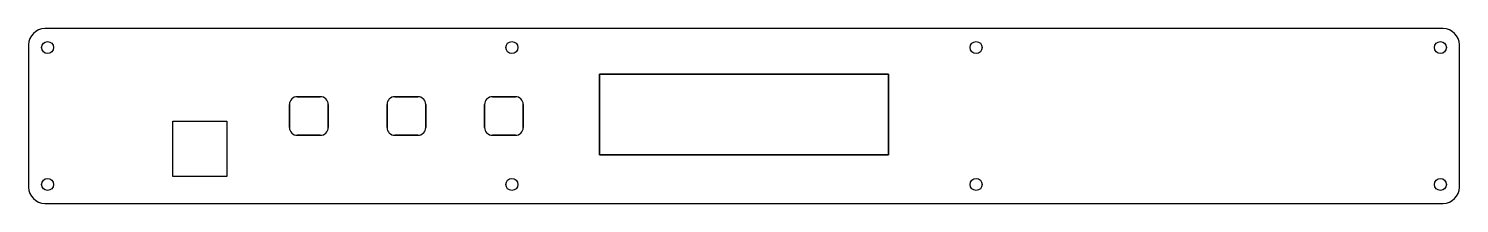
# Model space of a CAD drawing. Header units: millimetres. Extents: x -27 to 237, y -7 to 25.
import ezdxf

# ---------------------------------------------------------------- set-up
doc = ezdxf.new("R2010")
doc.units = ezdxf.units.MM
doc.layers.add('LinearPattern013', color=7, linetype='CONTINUOUS')

msp = doc.modelspace()

# ---------------------------------------------------------------- linework, layer by layer
at = {"layer": 'LinearPattern013'}
for p, q in [((-23.7, 25.3), (-23.7, 25.3, 1)), ((234.3, 25.3), (-23.7, 25.3)), ((234.3, 25.3, 1), (-23.7, 25.3, 1)), ((-23.7, 25.3), (-23.7, 25.3, 1)), ((234.3, 25.3), (-23.7, 25.3)), ((234.3, 25.3, 1), (-23.7, 25.3, 1)), ((234.3, 25.3), (234.3, 25.3, 1)), ((234.3, 25.3), (234.3, 25.3, 1)), ((-26.7, 22.3), (-26.7, 22.3, 1)), ((-26.7, 22.3), (-26.7, -4)), ((-26.7, 22.3, 1), (-26.7, -4, 1)), ((-26.7, 22.3), (-26.7, 22.3, 1)), ((-26.7, 22.3), (-26.7, -4)), ((-26.7, 22.3, 1), (-26.7, -4, 1)), ((-22.1, 21.8), (-22.1, 21.8, 1)), ((-22.1, 21.8), (-22.1, 21.8, 1)), ((63.5667, 21.8), (63.5667, 21.8, 1)), ((63.5667, 21.8), (63.5667, 21.8, 1)), ((149.233, 21.8), (149.233, 21.8, 1)), ((149.233, 21.8), (149.233, 21.8, 1)), ((234.9, 21.8), (234.9, 21.8, 1)), ((234.9, 21.8), (234.9, 21.8, 1)), ((237.3, 22.3), (237.3, 22.3, 1)), ((237.3, -4), (237.3, 22.3)), ((237.3, -4, 1), (237.3, 22.3, 1)), ((237.3, 22.3), (237.3, 22.3, 1)), ((237.3, -4), (237.3, 22.3)), ((237.3, -4, 1), (237.3, 22.3, 1)), ((78.65, 2), (78.65, 16.9)), ((78.65, 16.9), (131.95, 16.9)), ((131.95, 16.9, 1), (78.65, 16.9, 1)), ((78.65, 16.9, 1), (78.65, 2, 1)), ((78.65, 2), (78.65, 16.9)), ((78.65, 16.9), (78.65, 16.9, 1)), ((78.65, 16.9, 1), (78.65, 2, 1)), ((78.65, 16.9), (131.95, 16.9)), ((131.95, 16.9, 1), (78.65, 16.9, 1)), ((78.65, 16.9), (78.65, 16.9, 1)), ((131.95, 16.9), (131.95, 2)), ((131.95, 2, 1), (131.95, 16.9, 1)), ((131.95, 16.9), (131.95, 16.9, 1)), ((131.95, 16.9), (131.95, 2)), ((131.95, 2, 1), (131.95, 16.9, 1)), ((131.95, 16.9), (131.95, 16.9, 1)), ((21.4287, 7.02868), (21.4287, 11.2713)), ((21.4287, 11.2713, 1), (21.4287, 7.02868, 1)), ((21.4287, 7.02868), (21.4287, 11.2713)), ((21.4287, 11.2713), (21.4287, 11.2713, 1)), ((21.4287, 11.2713, 1), (21.4287, 7.02868, 1)), ((21.4287, 11.2713), (21.4287, 11.2713, 1)), ((22.8787, 12.7213), (27.1213, 12.7213)), ((27.1213, 12.7213, 1), (22.8787, 12.7213, 1)), ((22.8787, 12.7213), (22.8787, 12.7213, 1)), ((22.8787, 12.7213), (27.1213, 12.7213)), ((27.1213, 12.7213, 1), (22.8787, 12.7213, 1)), ((22.8787, 12.7213), (22.8787, 12.7213, 1)), ((27.1213, 12.7213), (27.1213, 12.7213, 1)), ((27.1213, 12.7213), (27.1213, 12.7213, 1)), ((28.5713, 11.2713), (28.5713, 7.02868)), ((28.5713, 7.02868, 1), (28.5713, 11.2713, 1)), ((28.5713, 11.2713), (28.5713, 7.02868)), ((28.5713, 7.02868, 1), (28.5713, 11.2713, 1)), ((28.5713, 11.2713), (28.5713, 11.2713, 1)), ((28.5713, 11.2713), (28.5713, 11.2713, 1)), ((39.4287, 7.02868), (39.4287, 11.2713)), ((39.4287, 11.2713, 1), (39.4287, 7.02868, 1)), ((39.4287, 11.2713), (39.4287, 11.2713, 1)), ((39.4287, 7.02868), (39.4287, 11.2713)), ((39.4287, 11.2713), (39.4287, 11.2713, 1)), ((39.4287, 11.2713, 1), (39.4287, 7.02868, 1)), ((40.8787, 12.7213), (45.1213, 12.7213)), ((45.1213, 12.7213, 1), (40.8787, 12.7213, 1)), ((40.8787, 12.7213), (45.1213, 12.7213)), ((45.1213, 12.7213, 1), (40.8787, 12.7213, 1)), ((40.8787, 12.7213), (40.8787, 12.7213, 1)), ((40.8787, 12.7213), (40.8787, 12.7213, 1)), ((45.1213, 12.7213), (45.1213, 12.7213, 1)), ((45.1213, 12.7213), (45.1213, 12.7213, 1)), ((46.5713, 11.2713), (46.5713, 7.02868)), ((46.5713, 7.02868, 1), (46.5713, 11.2713, 1)), ((46.5713, 11.2713), (46.5713, 7.02868)), ((46.5713, 7.02868, 1), (46.5713, 11.2713, 1)), ((46.5713, 11.2713), (46.5713, 11.2713, 1)), ((46.5713, 11.2713), (46.5713, 11.2713, 1)), ((57.4287, 7.02868), (57.4287, 11.2713)), ((57.4287, 11.2713, 1), (57.4287, 7.02868, 1)), ((57.4287, 11.2713), (57.4287, 11.2713, 1)), ((57.4287, 7.02868), (57.4287, 11.2713)), ((57.4287, 11.2713), (57.4287, 11.2713, 1)), ((57.4287, 11.2713, 1), (57.4287, 7.02868, 1)), ((58.8787, 12.7213), (63.1213, 12.7213)), ((63.1213, 12.7213, 1), (58.8787, 12.7213, 1)), ((58.8787, 12.7213), (63.1213, 12.7213)), ((63.1213, 12.7213, 1), (58.8787, 12.7213, 1)), ((58.8787, 12.7213), (58.8787, 12.7213, 1)), ((58.8787, 12.7213), (58.8787, 12.7213, 1)), ((63.1213, 12.7213), (63.1213, 12.7213, 1)), ((63.1213, 12.7213), (63.1213, 12.7213, 1)), ((64.5713, 11.2713), (64.5713, 7.02868)), ((64.5713, 7.02868, 1), (64.5713, 11.2713, 1)), ((64.5713, 11.2713), (64.5713, 7.02868)), ((64.5713, 7.02868, 1), (64.5713, 11.2713, 1)), ((64.5713, 11.2713), (64.5713, 11.2713, 1)), ((64.5713, 11.2713), (64.5713, 11.2713, 1)), ((-0.1, -2), (-0.1, 8.2)), ((-0.1, 8.2), (9.9, 8.2)), ((-0.1, -2, 1), (-0.1, 8.2, 1)), ((-0.1, 8.2, 1), (9.9, 8.2, 1)), ((-0.1, -2, 1), (-0.1, 8.2, 1)), ((-0.1, 8.2, 1), (-0.1, 8.2)), ((-0.1, -2), (-0.1, 8.2)), ((-0.1, 8.2, 1), (9.9, 8.2, 1)), ((-0.1, 8.2), (9.9, 8.2)), ((-0.1, 8.2, 1), (-0.1, 8.2)), ((9.9, 8.2), (9.9, -2)), ((9.9, 8.2, 1), (9.9, -2, 1)), ((9.9, 8.2, 1), (9.9, 8.2)), ((9.9, 8.2, 1), (9.9, -2, 1)), ((9.9, 8.2), (9.9, -2)), ((9.9, 8.2, 1), (9.9, 8.2)), ((21.4287, 7.02868), (21.4287, 7.02868, 1)), ((21.4287, 7.02868), (21.4287, 7.02868, 1)), ((22.8787, 5.57868), (27.1213, 5.57868)), ((27.1213, 5.57868, 1), (22.8787, 5.57868, 1)), ((22.8787, 5.57868), (22.8787, 5.57868, 1)), ((22.8787, 5.57868), (27.1213, 5.57868)), ((27.1213, 5.57868, 1), (22.8787, 5.57868, 1)), ((22.8787, 5.57868), (22.8787, 5.57868, 1)), ((27.1213, 5.57868), (27.1213, 5.57868, 1)), ((27.1213, 5.57868), (27.1213, 5.57868, 1)), ((28.5713, 7.02868), (28.5713, 7.02868, 1)), ((28.5713, 7.02868), (28.5713, 7.02868, 1)), ((39.4287, 7.02868), (39.4287, 7.02868, 1)), ((39.4287, 7.02868), (39.4287, 7.02868, 1)), ((40.8787, 5.57868), (45.1213, 5.57868)), ((45.1213, 5.57868, 1), (40.8787, 5.57868, 1)), ((40.8787, 5.57868), (40.8787, 5.57868, 1)), ((40.8787, 5.57868), (45.1213, 5.57868)), ((45.1213, 5.57868, 1), (40.8787, 5.57868, 1)), ((40.8787, 5.57868), (40.8787, 5.57868, 1)), ((45.1213, 5.57868), (45.1213, 5.57868, 1)), ((45.1213, 5.57868), (45.1213, 5.57868, 1)), ((46.5713, 7.02868), (46.5713, 7.02868, 1)), ((46.5713, 7.02868), (46.5713, 7.02868, 1)), ((57.4287, 7.02868), (57.4287, 7.02868, 1)), ((57.4287, 7.02868), (57.4287, 7.02868, 1)), ((58.8787, 5.57868), (63.1213, 5.57868)), ((63.1213, 5.57868, 1), (58.8787, 5.57868, 1)), ((58.8787, 5.57868), (58.8787, 5.57868, 1)), ((58.8787, 5.57868), (63.1213, 5.57868)), ((63.1213, 5.57868, 1), (58.8787, 5.57868, 1)), ((58.8787, 5.57868), (58.8787, 5.57868, 1)), ((63.1213, 5.57868), (63.1213, 5.57868, 1)), ((63.1213, 5.57868), (63.1213, 5.57868, 1)), ((64.5713, 7.02868), (64.5713, 7.02868, 1)), ((64.5713, 7.02868), (64.5713, 7.02868, 1)), ((131.95, 2), (78.65, 2)), ((78.65, 2, 1), (131.95, 2, 1)), ((78.65, 2), (78.65, 2, 1)), ((131.95, 2), (78.65, 2)), ((78.65, 2), (78.65, 2, 1)), ((78.65, 2, 1), (131.95, 2, 1)), ((131.95, 2), (131.95, 2, 1)), ((131.95, 2), (131.95, 2, 1)), ((9.9, -2), (-0.1, -2)), ((9.9, -2, 1), (-0.1, -2, 1)), ((-0.1, -2, 1), (-0.1, -2)), ((9.9, -2, 1), (-0.1, -2, 1)), ((-0.1, -2, 1), (-0.1, -2)), ((9.9, -2), (-0.1, -2)), ((9.9, -2, 1), (9.9, -2)), ((9.9, -2, 1), (9.9, -2)), ((-26.7, -4), (-26.7, -4, 1)), ((-26.7, -4), (-26.7, -4, 1)), ((-22.1, -3.5), (-22.1, -3.5, 1)), ((-22.1, -3.5), (-22.1, -3.5, 1)), ((63.5667, -3.5), (63.5667, -3.5, 1)), ((63.5667, -3.5), (63.5667, -3.5, 1)), ((149.233, -3.5), (149.233, -3.5, 1)), ((149.233, -3.5), (149.233, -3.5, 1)), ((234.9, -3.5), (234.9, -3.5, 1)), ((234.9, -3.5), (234.9, -3.5, 1)), ((237.3, -4), (237.3, -4, 1)), ((237.3, -4), (237.3, -4, 1)), ((-23.7, -7), (234.3, -7)), ((-23.7, -7, 1), (234.3, -7, 1)), ((-23.7, -7), (-23.7, -7, 1)), ((-23.7, -7), (-23.7, -7, 1)), ((-23.7, -7), (234.3, -7)), ((-23.7, -7, 1), (234.3, -7, 1)), ((234.3, -7), (234.3, -7, 1)), ((234.3, -7), (234.3, -7, 1))]:
    msp.add_line(p, q, dxfattribs=at)
for centre in [(-23.2, 21.8), (-23.2, 21.8), (-23.2, 21.8), (-23.2, 21.8), (62.4667, 21.8), (62.4667, 21.8), (62.4667, 21.8), (62.4667, 21.8), (148.133, 21.8), (148.133, 21.8), (148.133, 21.8), (148.133, 21.8), (233.8, 21.8), (233.8, 21.8), (233.8, 21.8), (233.8, 21.8), (-23.2, -3.5), (-23.2, -3.5), (-23.2, -3.5), (-23.2, -3.5), (62.4667, -3.5), (62.4667, -3.5), (62.4667, -3.5), (62.4667, -3.5), (148.133, -3.5), (148.133, -3.5), (148.133, -3.5), (148.133, -3.5), (233.8, -3.5), (233.8, -3.5), (233.8, -3.5), (233.8, -3.5)]:
    msp.add_circle(centre, 1.1, dxfattribs=at)
for centre, radius, start, end in [((-23.7, 22.3), 3, 90, 180), ((-23.7, 22.3, 1), 3, 90, 180), ((-23.7, 22.3), 3, 90, 180), ((-23.7, 22.3, 1), 3, 90, 180), ((234.3, 22.3), 3, 0, 90), ((234.3, 22.3, 1), 3, 0, 90), ((234.3, 22.3), 3, 0, 90), ((234.3, 22.3, 1), 3, 0, 90), ((22.8787, 11.2713), 1.45, 90, 180), ((22.8787, 11.2713, 1), 1.45, 90, 180), ((22.8787, 11.2713), 1.45, 90, 180), ((22.8787, 11.2713, 1), 1.45, 90, 180), ((27.1213, 11.2713), 1.45, 0, 90), ((27.1213, 11.2713, 1), 1.45, 0, 90), ((27.1213, 11.2713), 1.45, 0, 90), ((27.1213, 11.2713, 1), 1.45, 0, 90), ((40.8787, 11.2713), 1.45, 90, 180), ((40.8787, 11.2713, 1), 1.45, 90, 180), ((40.8787, 11.2713), 1.45, 90, 180), ((40.8787, 11.2713, 1), 1.45, 90, 180), ((45.1213, 11.2713), 1.45, 0, 90), ((45.1213, 11.2713, 1), 1.45, 0, 90), ((45.1213, 11.2713), 1.45, 0, 90), ((45.1213, 11.2713, 1), 1.45, 0, 90), ((58.8787, 11.2713), 1.45, 90, 180), ((58.8787, 11.2713, 1), 1.45, 90, 180), ((58.8787, 11.2713), 1.45, 90, 180), ((58.8787, 11.2713, 1), 1.45, 90, 180), ((63.1213, 11.2713), 1.45, 0, 90), ((63.1213, 11.2713, 1), 1.45, 0, 90), ((63.1213, 11.2713), 1.45, 0, 90), ((63.1213, 11.2713, 1), 1.45, 0, 90), ((22.8787, 7.02868), 1.45, 180, -90), ((22.8787, 7.02868, 1), 1.45, 180, -90), ((22.8787, 7.02868), 1.45, 180, -90), ((22.8787, 7.02868, 1), 1.45, 180, -90), ((27.1213, 7.02868), 1.45, -90, 0), ((27.1213, 7.02868, 1), 1.45, -90, 0), ((27.1213, 7.02868), 1.45, -90, 0), ((27.1213, 7.02868, 1), 1.45, -90, 0), ((40.8787, 7.02868), 1.45, 180, -90), ((40.8787, 7.02868, 1), 1.45, 180, -90), ((40.8787, 7.02868), 1.45, 180, -90), ((40.8787, 7.02868, 1), 1.45, 180, -90), ((45.1213, 7.02868), 1.45, -90, 0), ((45.1213, 7.02868, 1), 1.45, -90, 0), ((45.1213, 7.02868), 1.45, -90, 0), ((45.1213, 7.02868, 1), 1.45, -90, 0), ((58.8787, 7.02868), 1.45, 180, -90), ((58.8787, 7.02868, 1), 1.45, 180, -90), ((58.8787, 7.02868), 1.45, 180, -90), ((58.8787, 7.02868, 1), 1.45, 180, -90), ((63.1213, 7.02868), 1.45, -90, 0), ((63.1213, 7.02868, 1), 1.45, -90, 0), ((63.1213, 7.02868), 1.45, -90, 0), ((63.1213, 7.02868, 1), 1.45, -90, 0), ((-23.7, -4), 3, 180, -90), ((-23.7, -4, 1), 3, 180, -90), ((-23.7, -4), 3, 180, -90), ((-23.7, -4, 1), 3, 180, -90), ((234.3, -4), 3, -90, 0), ((234.3, -4, 1), 3, -90, 0), ((234.3, -4), 3, -90, 0), ((234.3, -4, 1), 3, -90, 0)]:
    msp.add_arc(centre, radius, start, end, dxfattribs=at)

doc.saveas('drawing.dxf')
